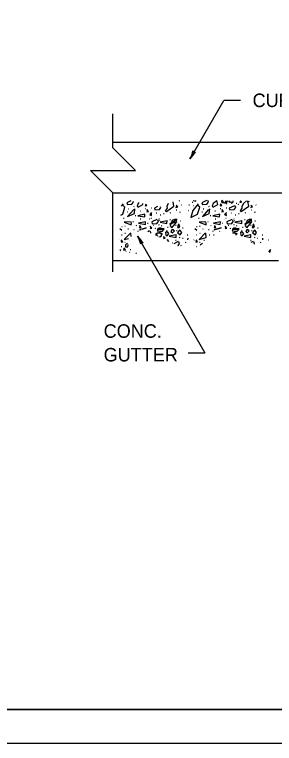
# Model space of a CAD drawing. Extents: x 997.6 to 1037.1, y 998.9 to 1022.6.
# Drawn here: x 1019.26 to 1023.1, y 1000 to 1010.78 of the extents above; entities that cross this region are included whole.
import ezdxf

# ---------------------------------------------------------------- set-up
doc = ezdxf.new("R2010")
doc.units = 0
for name, color, linetype in [('Level 1', 7, 'Continuous'), ('Level 10', 7, 'Continuous'), ('Level 11', 7, 'Continuous'), ('Level 14', 7, 'Continuous')]:
    doc.layers.add(name, color=color, linetype=linetype)

msp = doc.modelspace()

# ---------------------------------------------------------------- linework, layer by layer
at = {"layer": 'Level 1'}
for p, q in [((1021.854, 1008.649), (1022.354, 1009.515)), ((1022.604, 1009.515), (1022.354, 1009.515)), ((1020.713, 1008.897), (1030.255, 1008.897)), ((1020.713, 1008.147), (1024.069, 1008.147)), ((1020.713, 1006.98), (1020.713, 1007.647)), ((1021.078, 1007.506), (1022.076, 1005.779)), ((1020.713, 1007.147), (1023.163, 1007.147)), ((1021.826, 1005.779), (1022.076, 1005.779))]:
    msp.add_line(p, q, dxfattribs=at)
for points in [[(1020.713, 1007.647), (1020.713, 1008.147), (1020.38, 1008.48), (1021.047, 1008.48), (1020.713, 1008.814), (1020.713, 1009.314)], [(1020.864, 1007.986), (1020.835, 1007.948)], [(1020.891, 1007.934), (1020.862, 1007.96)], [(1020.978, 1008.028), (1020.92, 1008.001)], [(1020.92, 1008.001), (1020.927, 1007.973)], [(1020.927, 1007.973), (1020.994, 1007.978)], [(1020.994, 1007.978), (1021.017, 1008.009)], [(1021.017, 1008.009), (1021.013, 1008.02)], [(1021.029, 1007.943), (1021.02, 1007.942)], [(1021.086, 1007.989), (1021.073, 1007.949)], [(1021.073, 1007.949), (1021.088, 1007.934)], [(1021.102, 1008.001), (1021.086, 1007.989)], [(1021.088, 1007.934), (1021.156, 1007.976)], [(1021.156, 1007.976), (1021.153, 1007.99)], [(1021.203, 1007.979), (1021.191, 1007.953)], [(1021.191, 1007.953), (1021.216, 1007.959)], [(1021.216, 1007.959), (1021.197, 1007.981)], [(1021.371, 1007.943), (1021.326, 1007.922)], [(1021.504, 1007.869), (1021.614, 1007.952)], [(1021.533, 1007.987), (1021.512, 1007.946)], [(1021.512, 1007.946), (1021.515, 1007.92)], [(1021.614, 1007.952), (1021.604, 1008.015)], [(1021.659, 1007.959), (1021.646, 1007.932), (1021.672, 1007.938), (1021.648, 1007.965)], [(1021.696, 1008.027), (1021.688, 1008.026)], [(1021.726, 1007.966), (1021.721, 1007.97)], [(1021.847, 1007.967), (1021.839, 1007.965)], [(1021.974, 1007.986), (1021.895, 1007.885), (1021.865, 1007.783), (1021.966, 1007.832), (1022, 1007.934), (1021.971, 1007.96)], [(1021.897, 1008.003), (1021.888, 1008.002)], [(1021.901, 1008.033), (1021.939, 1008.026)], [(1021.913, 1007.956), (1021.904, 1007.955)], [(1021.939, 1008.026), (1021.939, 1008.033)], [(1022.098, 1008.033), (1022.029, 1008.001)], [(1022.029, 1008.001), (1022.037, 1007.973)], [(1022.037, 1007.973), (1022.104, 1007.978)], [(1022.104, 1007.978), (1022.126, 1008.009)], [(1022.126, 1008.009), (1022.117, 1008.033)], [(1022.138, 1007.943), (1022.129, 1007.942)], [(1022.249, 1008.029), (1022.196, 1007.989), (1022.183, 1007.949), (1022.198, 1007.934), (1022.265, 1007.976), (1022.253, 1008.032)], [(1022.313, 1007.98), (1022.3, 1007.953), (1022.325, 1007.959), (1022.302, 1007.986)], [(1022.332, 1008.032), (1022.32, 1008.027)], [(1022.32, 1008.027), (1022.327, 1007.999)], [(1022.324, 1008.033), (1022.324, 1008.032)], [(1022.324, 1008.032), (1022.348, 1008.002)], [(1022.327, 1007.999), (1022.394, 1008.004)], [(1022.348, 1008.002), (1022.374, 1007.995)], [(1022.374, 1007.995), (1022.379, 1008.008)], [(1022.379, 1008.008), (1022.392, 1008.032)], [(1022.4, 1007.982), (1022.391, 1007.981)], [(1022.394, 1008.004), (1022.414, 1008.031)], [(1022.433, 1008.031), (1022.431, 1008.014)], [(1022.431, 1008.014), (1022.453, 1008.015)], [(1022.511, 1007.957), (1022.435, 1007.922), (1022.442, 1007.894), (1022.51, 1007.9), (1022.532, 1007.931), (1022.522, 1007.955)], [(1022.453, 1008.015), (1022.469, 1007.995)], [(1022.469, 1007.995), (1022.495, 1008.014)], [(1022.495, 1008.014), (1022.494, 1008.03)], [(1022.546, 1007.99), (1022.538, 1007.989)], [(1022.572, 1007.972), (1022.564, 1007.971)], [(1022.605, 1008.029), (1022.593, 1008.003)], [(1022.593, 1008.003), (1022.619, 1008.009)], [(1022.619, 1008.009), (1022.601, 1008.029)], [(1022.614, 1007.869), (1022.724, 1007.952)], [(1022.644, 1007.99), (1022.621, 1007.946)], [(1022.621, 1007.946), (1022.624, 1007.92)], [(1022.69, 1008.027), (1022.644, 1007.99)], [(1022.712, 1008.02), (1022.711, 1008.027)], [(1022.724, 1007.952), (1022.712, 1008.02)], [(1022.718, 1008.018), (1022.733, 1008.026)], [(1022.768, 1007.959), (1022.755, 1007.932), (1022.781, 1007.938), (1022.757, 1007.965)], [(1022.799, 1008.026), (1022.797, 1008.026)], [(1022.836, 1007.966), (1022.83, 1007.97)], [(1020.857, 1007.832), (1020.891, 1007.934)], [(1020.929, 1007.862), (1020.921, 1007.861)], [(1021.02, 1007.901), (1020.928, 1007.798), (1021.03, 1007.839), (1021.037, 1007.908)], [(1020.95, 1007.904), (1020.941, 1007.903)], [(1021.123, 1007.878), (1021.114, 1007.876)], [(1021.201, 1007.909), (1021.193, 1007.908)], [(1021.227, 1007.893), (1021.214, 1007.866), (1021.24, 1007.873), (1021.216, 1007.9)], [(1021.284, 1007.855), (1021.258, 1007.825), (1021.284, 1007.812), (1021.283, 1007.842)], [(1021.29, 1007.919), (1021.282, 1007.918)], [(1021.326, 1007.922), (1021.333, 1007.894)], [(1021.333, 1007.894), (1021.4, 1007.9)], [(1021.361, 1007.846), (1021.353, 1007.845)], [(1021.4, 1007.9), (1021.423, 1007.931)], [(1021.423, 1007.931), (1021.419, 1007.941)], [(1021.471, 1007.838), (1021.462, 1007.837)], [(1021.515, 1007.92), (1021.487, 1007.881)], [(1021.487, 1007.881), (1021.504, 1007.869)], [(1021.565, 1007.849), (1021.557, 1007.848)], [(1021.657, 1007.893), (1021.648, 1007.892)], [(1021.709, 1007.862), (1021.697, 1007.857)], [(1021.834, 1007.88), (1021.826, 1007.879)], [(1022.038, 1007.862), (1022.03, 1007.861)], [(1022.129, 1007.901), (1022.038, 1007.798), (1022.139, 1007.839), (1022.146, 1007.908)], [(1022.059, 1007.904), (1022.051, 1007.903)], [(1022.232, 1007.878), (1022.224, 1007.876)], [(1022.311, 1007.909), (1022.302, 1007.908)], [(1022.336, 1007.893), (1022.323, 1007.866), (1022.349, 1007.873), (1022.325, 1007.9)], [(1022.393, 1007.855), (1022.367, 1007.825), (1022.393, 1007.812), (1022.392, 1007.842)], [(1022.4, 1007.919), (1022.391, 1007.918)], [(1022.47, 1007.846), (1022.462, 1007.845)], [(1022.58, 1007.838), (1022.572, 1007.837)], [(1022.624, 1007.92), (1022.597, 1007.881)], [(1022.597, 1007.881), (1022.614, 1007.869)], [(1022.675, 1007.849), (1022.666, 1007.848)], [(1022.766, 1007.893), (1022.758, 1007.892)], [(1022.819, 1007.862), (1022.806, 1007.857)], [(1020.828, 1007.818), (1020.857, 1007.832)], [(1020.879, 1007.768), (1020.871, 1007.766)], [(1021.052, 1007.809), (1021.044, 1007.808)], [(1021.184, 1007.83), (1021.081, 1007.809), (1021.183, 1007.791), (1021.184, 1007.831)], [(1021.125, 1007.756), (1021.117, 1007.755)], [(1021.253, 1007.759), (1021.248, 1007.756)], [(1021.283, 1007.766), (1021.274, 1007.765)], [(1021.365, 1007.752), (1021.289, 1007.717), (1021.296, 1007.689), (1021.364, 1007.694), (1021.386, 1007.725), (1021.376, 1007.75)], [(1021.4, 1007.759), (1021.392, 1007.758)], [(1021.406, 1007.734), (1021.402, 1007.737)], [(1021.514, 1007.735), (1021.411, 1007.713), (1021.513, 1007.695), (1021.514, 1007.736)], [(1021.421, 1007.817), (1021.413, 1007.816)], [(1021.563, 1007.748), (1021.554, 1007.747)], [(1021.656, 1007.747), (1021.556, 1007.685), (1021.656, 1007.723), (1021.644, 1007.762)], [(1021.662, 1007.754), (1021.623, 1007.753), (1021.59, 1007.74), (1021.56, 1007.657), (1021.587, 1007.629), (1021.659, 1007.718), (1021.646, 1007.755)], [(1021.714, 1007.727), (1021.706, 1007.726)], [(1021.989, 1007.768), (1021.98, 1007.766)], [(1022.161, 1007.809), (1022.153, 1007.808)], [(1022.294, 1007.83), (1022.19, 1007.809), (1022.293, 1007.791), (1022.294, 1007.831)], [(1022.235, 1007.756), (1022.226, 1007.755)], [(1022.362, 1007.759), (1022.358, 1007.756)], [(1022.392, 1007.766), (1022.383, 1007.765)], [(1022.474, 1007.752), (1022.398, 1007.717), (1022.406, 1007.689), (1022.473, 1007.694), (1022.495, 1007.725), (1022.486, 1007.75)], [(1022.51, 1007.759), (1022.501, 1007.758)], [(1022.516, 1007.734), (1022.511, 1007.737)], [(1022.624, 1007.735), (1022.52, 1007.713), (1022.622, 1007.695), (1022.624, 1007.736)], [(1022.531, 1007.817), (1022.522, 1007.816)], [(1022.672, 1007.748), (1022.663, 1007.747)], [(1022.765, 1007.747), (1022.665, 1007.685), (1022.765, 1007.723), (1022.753, 1007.762)], [(1022.772, 1007.754), (1022.732, 1007.753), (1022.699, 1007.74), (1022.669, 1007.657), (1022.696, 1007.629), (1022.768, 1007.718), (1022.756, 1007.755)], [(1022.824, 1007.727), (1022.815, 1007.726)], [(1020.851, 1007.646), (1020.842, 1007.645)], [(1020.981, 1007.717), (1020.88, 1007.713), (1020.982, 1007.675), (1020.986, 1007.708)], [(1020.895, 1007.649), (1020.887, 1007.648)], [(1021.015, 1007.719), (1021.007, 1007.718)], [(1021.06, 1007.662), (1021.051, 1007.661)], [(1021.195, 1007.719), (1021.091, 1007.698), (1021.194, 1007.68), (1021.195, 1007.72)], [(1021.117, 1007.656), (1021.104, 1007.63), (1021.13, 1007.636), (1021.106, 1007.663)], [(1021.205, 1007.629), (1021.144, 1007.611)], [(1021.145, 1007.61), (1021.205, 1007.627)], [(1021.233, 1007.693), (1021.224, 1007.692)], [(1021.277, 1007.646), (1021.264, 1007.619), (1021.289, 1007.626), (1021.266, 1007.652)], [(1021.319, 1007.664), (1021.311, 1007.663)], [(1021.46, 1007.609), (1021.422, 1007.626), (1021.39, 1007.626), (1021.368, 1007.587), (1021.411, 1007.582), (1021.446, 1007.578), (1021.461, 1007.599)], [(1021.398, 1007.672), (1021.389, 1007.671)], [(1021.437, 1007.657), (1021.428, 1007.655)], [(1021.531, 1007.633), (1021.523, 1007.632)], [(1021.649, 1007.664), (1021.64, 1007.663)], [(1021.678, 1007.67), (1021.667, 1007.634), (1021.692, 1007.635), (1021.702, 1007.657), (1021.682, 1007.689)], [(1021.754, 1007.625), (1021.745, 1007.624)], [(1021.96, 1007.646), (1021.951, 1007.645)], [(1022.09, 1007.717), (1021.99, 1007.713), (1022.091, 1007.675), (1022.095, 1007.708)], [(1022.004, 1007.649), (1021.996, 1007.648)], [(1022.125, 1007.719), (1022.116, 1007.718)], [(1022.169, 1007.662), (1022.161, 1007.661)], [(1022.304, 1007.719), (1022.201, 1007.698), (1022.303, 1007.68), (1022.304, 1007.72)], [(1022.226, 1007.656), (1022.213, 1007.63), (1022.239, 1007.636), (1022.216, 1007.663)], [(1022.314, 1007.629), (1022.214, 1007.599), (1022.314, 1007.627)], [(1022.342, 1007.693), (1022.333, 1007.692)], [(1022.386, 1007.646), (1022.373, 1007.619), (1022.399, 1007.626), (1022.375, 1007.652)], [(1022.428, 1007.664), (1022.42, 1007.663)], [(1022.569, 1007.609), (1022.532, 1007.626), (1022.5, 1007.626), (1022.477, 1007.587), (1022.52, 1007.582), (1022.555, 1007.578), (1022.57, 1007.599)], [(1022.507, 1007.672), (1022.498, 1007.671)], [(1022.546, 1007.657), (1022.538, 1007.655)], [(1022.64, 1007.633), (1022.632, 1007.632)], [(1022.758, 1007.664), (1022.75, 1007.663)], [(1022.788, 1007.67), (1022.776, 1007.634), (1022.801, 1007.635), (1022.811, 1007.657), (1022.791, 1007.689)], [(1022.863, 1007.625), (1022.854, 1007.624)], [(1020.844, 1007.589), (1020.817, 1007.612)], [(1020.848, 1007.52), (1020.839, 1007.519)], [(1020.976, 1007.556), (1020.88, 1007.455)], [(1020.898, 1007.547), (1020.889, 1007.545)], [(1020.942, 1007.609), (1020.934, 1007.608)], [(1020.982, 1007.5), (1020.977, 1007.548)], [(1021.029, 1007.602), (1021.02, 1007.6)], [(1021.086, 1007.578), (1021.078, 1007.577)], [(1021.131, 1007.607), (1021.104, 1007.599)], [(1021.104, 1007.599), (1021.129, 1007.606)], [(1021.255, 1007.584), (1021.228, 1007.572)], [(1021.276, 1007.558), (1021.266, 1007.582)], [(1021.272, 1007.552), (1021.276, 1007.558)], [(1021.343, 1007.617), (1021.334, 1007.616)], [(1021.4, 1007.561), (1021.342, 1007.535)], [(1021.342, 1007.535), (1021.355, 1007.514)], [(1021.363, 1007.549), (1021.356, 1007.527)], [(1021.356, 1007.527), (1021.375, 1007.504)], [(1021.385, 1007.552), (1021.363, 1007.549)], [(1021.471, 1007.618), (1021.37, 1007.61), (1021.47, 1007.61)], [(1021.442, 1007.541), (1021.385, 1007.552)], [(1021.448, 1007.54), (1021.4, 1007.561)], [(1021.419, 1007.502), (1021.434, 1007.517)], [(1021.434, 1007.517), (1021.43, 1007.536)], [(1021.43, 1007.509), (1021.43, 1007.536)], [(1021.435, 1007.536), (1021.439, 1007.533)], [(1021.516, 1007.558), (1021.493, 1007.565), (1021.497, 1007.526), (1021.517, 1007.51), (1021.541, 1007.54), (1021.525, 1007.563), (1021.501, 1007.567)], [(1021.516, 1007.586), (1021.507, 1007.585)], [(1021.648, 1007.528), (1021.544, 1007.507), (1021.647, 1007.488), (1021.648, 1007.529)], [(1021.608, 1007.601), (1021.584, 1007.602), (1021.57, 1007.574), (1021.593, 1007.553), (1021.623, 1007.587), (1021.602, 1007.6)], [(1021.665, 1007.586), (1021.656, 1007.585)], [(1021.705, 1007.6), (1021.671, 1007.559), (1021.71, 1007.527), (1021.732, 1007.559), (1021.708, 1007.59), (1021.697, 1007.59)], [(1021.822, 1007.52), (1021.813, 1007.519)], [(1021.953, 1007.589), (1021.927, 1007.612)], [(1021.957, 1007.52), (1021.949, 1007.519)], [(1022.086, 1007.556), (1021.99, 1007.455), (1022.092, 1007.484), (1022.087, 1007.548)], [(1022.007, 1007.547), (1021.998, 1007.545)], [(1022.051, 1007.609), (1022.043, 1007.608)], [(1022.138, 1007.602), (1022.129, 1007.6)], [(1022.146, 1007.52), (1022.137, 1007.519)], [(1022.195, 1007.578), (1022.187, 1007.577)], [(1022.211, 1007.52), (1022.203, 1007.519)], [(1022.298, 1007.578), (1022.289, 1007.577)], [(1022.452, 1007.617), (1022.443, 1007.616)], [(1022.581, 1007.618), (1022.479, 1007.61), (1022.58, 1007.61)], [(1022.494, 1007.552), (1022.481, 1007.55)], [(1022.509, 1007.561), (1022.483, 1007.549)], [(1022.551, 1007.541), (1022.494, 1007.552)], [(1022.557, 1007.54), (1022.509, 1007.561)], [(1022.543, 1007.519), (1022.539, 1007.536)], [(1022.539, 1007.521), (1022.539, 1007.536)], [(1022.544, 1007.536), (1022.549, 1007.533)], [(1022.625, 1007.558), (1022.602, 1007.565), (1022.606, 1007.526), (1022.627, 1007.51), (1022.65, 1007.54), (1022.634, 1007.563), (1022.611, 1007.567)], [(1022.625, 1007.586), (1022.616, 1007.585)], [(1022.757, 1007.528), (1022.654, 1007.507), (1022.756, 1007.488), (1022.757, 1007.529)], [(1022.717, 1007.601), (1022.694, 1007.602), (1022.679, 1007.574), (1022.702, 1007.553), (1022.732, 1007.587), (1022.711, 1007.6)], [(1022.774, 1007.586), (1022.765, 1007.585)], [(1022.814, 1007.6), (1022.78, 1007.559), (1022.82, 1007.527), (1022.841, 1007.559), (1022.818, 1007.59), (1022.806, 1007.59)], [(1022.931, 1007.52), (1022.923, 1007.519)], [(1020.809, 1007.45), (1020.808, 1007.45)], [(1020.845, 1007.444), (1020.832, 1007.418), (1020.857, 1007.424), (1020.834, 1007.451)], [(1020.88, 1007.455), (1020.945, 1007.473)], [(1020.895, 1007.413), (1020.887, 1007.412)], [(1020.953, 1007.444), (1020.952, 1007.443)], [(1021.391, 1007.497), (1021.417, 1007.502)], [(1021.392, 1007.496), (1021.419, 1007.502)], [(1021.417, 1007.502), (1021.43, 1007.509)], [(1021.473, 1007.497), (1021.46, 1007.47), (1021.486, 1007.476), (1021.462, 1007.503)], [(1021.541, 1007.429), (1021.517, 1007.456)], [(1021.528, 1007.45), (1021.522, 1007.437)], [(1021.539, 1007.429), (1021.541, 1007.429)], [(1021.679, 1007.425), (1021.613, 1007.394)], [(1021.649, 1007.444), (1021.64, 1007.443)], [(1021.7, 1007.398), (1021.691, 1007.423)], [(1021.704, 1007.484), (1021.695, 1007.483)], [(1021.751, 1007.473), (1021.743, 1007.472)], [(1021.793, 1007.41), (1021.784, 1007.409)], [(1021.821, 1007.453), (1021.826, 1007.477)], [(1021.918, 1007.45), (1021.909, 1007.449)], [(1021.954, 1007.444), (1021.941, 1007.418), (1021.967, 1007.424), (1021.943, 1007.451)], [(1022.004, 1007.413), (1021.996, 1007.412)], [(1022.07, 1007.444), (1022.061, 1007.443)], [(1022.758, 1007.444), (1022.75, 1007.443)], [(1022.788, 1007.425), (1022.756, 1007.41)], [(1022.809, 1007.398), (1022.8, 1007.423)], [(1022.813, 1007.484), (1022.805, 1007.483)], [(1022.86, 1007.473), (1022.852, 1007.472)], [(1022.902, 1007.41), (1022.894, 1007.409)], [(1022.931, 1007.453), (1022.935, 1007.477)], [(1023.022, 1007.449), (1023.019, 1007.449)], [(1020.826, 1007.31), (1020.814, 1007.295)], [(1020.827, 1007.293), (1020.828, 1007.296)], [(1020.843, 1007.35), (1020.834, 1007.349)], [(1020.884, 1007.327), (1020.871, 1007.3), (1020.897, 1007.306), (1020.873, 1007.333)], [(1020.927, 1007.395), (1020.898, 1007.377), (1020.897, 1007.349), (1020.935, 1007.347), (1020.94, 1007.383)], [(1020.976, 1007.303), (1020.968, 1007.302)], [(1021.602, 1007.403), (1021.597, 1007.402)], [(1021.673, 1007.367), (1021.678, 1007.367)], [(1021.678, 1007.367), (1021.7, 1007.398)], [(1021.722, 1007.366), (1021.714, 1007.365)], [(1021.952, 1007.35), (1021.943, 1007.349)], [(1022.008, 1007.377), (1022.007, 1007.367)], [(1022.037, 1007.395), (1022.008, 1007.377)], [(1022.801, 1007.387), (1022.809, 1007.398)], [(1023.044, 1007.31), (1023.017, 1007.276)], [(1023.037, 1007.269), (1023.047, 1007.296)], [(1020.906, 1007.278), (1020.904, 1007.277)], [(1020.961, 1007.266), (1020.957, 1007.27)], [(1021.06, 1007.248), (1021.054, 1007.247)], [(1023.031, 1007.269), (1023.037, 1007.269)]]:
    msp.add_lwpolyline(points, dxfattribs=at)
for centre, radius, start, end in [((1021.515, 1008.844), 0.391, 329.9993, 348.6681), ((1022.192, 1008.453), 0.391, 131.3464, 149.9932), ((1021.928, 1008.777), 0.0313, 198.7739, 280.8906), ((1021.515, 1008.844), 0.391, 329.987, 329.9993), ((1021.417, 1007.702), 0.391, 209.9997, 228.6684), ((1020.74, 1007.311), 0.391, 11.3468, 29.9936), ((1021.417, 1007.702), 0.391, 209.9874, 209.9997), ((1021.153, 1007.377), 0.0313, 78.7743, 160.891)]:
    msp.add_arc(centre, radius, start, end, dxfattribs=at)
at = {"layer": 'Level 10'}
msp.add_line((1035.5, 1000.5), (1007, 1000.5), dxfattribs=at)
at = {"layer": 'Level 11'}
msp.add_lwpolyline([(1007, 1000.5), (1035.5, 1000.5), (1035.5, 1021.5), (1007, 1021.5)], close=True, dxfattribs=at)
at = {"layer": 'Level 14'}
msp.add_line((1036, 1000), (1000, 1000), dxfattribs=at)

# ---------------------------------------------------------------- texts
at = {"layer": 'Level 1'}
for s, p in [('CURB', (1022.781, 1009.416)), ('CONC.', (1020.575, 1006.002)), ('GUTTER', (1020.575, 1005.652))]:
    msp.add_text(s, height=0.2, dxfattribs=at).set_placement(p)

doc.saveas('drawing.dxf')
